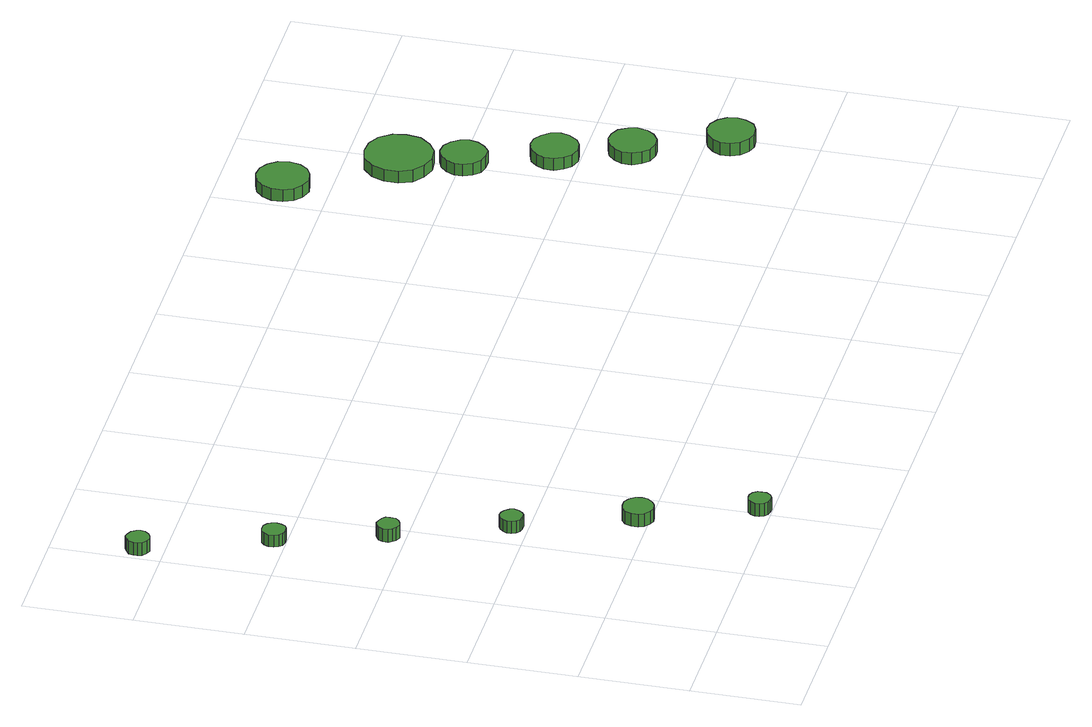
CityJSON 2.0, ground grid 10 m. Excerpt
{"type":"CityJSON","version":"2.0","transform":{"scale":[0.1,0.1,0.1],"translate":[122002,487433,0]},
"CityObjects":{
"tree1":{"type":"SolitaryVegetationObject","attributes":{"function":"something"},"geometry":[{"type":"MultiSurface","lod":"1","boundaries":[[[0,1,2,3,4,5,6,7,8,9,10,11,12,13,14]],[[15,16,17,18,19,20,21,22,23,24,25,26,27,28,29]],[[0,29,28,1]],[[1,28,27,2]],[[2,27,26,3]],[[3,26,25,4]],[[4,25,24,5]],[[5,24,23,6]],[[6,23,22,7]],[[7,22,21,8]],[[8,21,20,9]],[[9,20,19,10]],[[10,19,18,11]],[[11,18,17,12]],[[12,17,16,13]],[[13,16,15,14]],[[14,15,29,0]]]}]},
"tree2":{"type":"SolitaryVegetationObject","attributes":{"function":"something"},"geometry":[{"type":"MultiSurface","lod":"1","boundaries":[[[30,31,32,33,34,35,36,37,38,39,40,41,42,43,44]],[[45,46,47,48,49,50,51,52,53,54,55,56,57,58,59]],[[30,59,58,31]],[[31,58,57,32]],[[32,57,56,33]],[[33,56,55,34]],[[34,55,54,35]],[[35,54,53,36]],[[36,53,52,37]],[[37,52,51,38]],[[38,51,50,39]],[[39,50,49,40]],[[40,49,48,41]],[[41,48,47,42]],[[42,47,46,43]],[[43,46,45,44]],[[44,45,59,30]]]}]},
"tree3":{"type":"SolitaryVegetationObject","attributes":{"function":"something"},"geometry":[{"type":"MultiSurface","lod":"1","boundaries":[[[60,61,62,63,64,65,66,67,68,69,70,71,72,73,74]],[[75,76,77,78,79,80,81,82,83,84,85,86,87,88,89]],[[60,89,88,61]],[[61,88,87,62]],[[62,87,86,63]],[[63,86,85,64]],[[64,85,84,65]],[[65,84,83,66]],[[66,83,82,67]],[[67,82,81,68]],[[68,81,80,69]],[[69,80,79,70]],[[70,79,78,71]],[[71,78,77,72]],[[72,77,76,73]],[[73,76,75,74]],[[74,75,89,60]]]}]},
"tree4":{"type":"SolitaryVegetationObject","attributes":{"function":"something"},"geometry":[{"type":"MultiSurface","lod":"1","boundaries":[[[90,91,92,93,94,95,96,97,98,99,100,101,102,103,104]],[[105,106,107,108,109,110,111,112,113,114,115,116,117,118,119]],[[90,119,118,91]],[[91,118,117,92]],[[92,117,116,93]],[[93,116,115,94]],[[94,115,114,95]],[[95,114,113,96]],[[96,113,112,97]],[[97,112,111,98]],[[98,111,110,99]],[[99,110,109,100]],[[100,109,108,101]],[[101,108,107,102]],[[102,107,106,103]],[[103,106,105,104]],[[104,105,119,90]]]}]},
"tree5":{"type":"SolitaryVegetationObject","attributes":{"function":"something"},"geometry":[{"type":"MultiSurface","lod":"1","boundaries":[[[120,121,122,123,124,125,126,127,128,129,130,131,132,133,134]],[[135,136,137,138,139,140,141,142,143,144,145,146,147,148,149]],[[120,149,148,121]],[[121,148,147,122]],[[122,147,146,123]],[[123,146,145,124]],[[124,145,144,125]],[[125,144,143,126]],[[126,143,142,127]],[[127,142,141,128]],[[128,141,140,129]],[[129,140,139,130]],[[130,139,138,131]],[[131,138,137,132]],[[132,137,136,133]],[[133,136,135,134]],[[134,135,149,120]]]}]},
"tree6":{"type":"SolitaryVegetationObject","attributes":{"function":"something"},"geometry":[{"type":"MultiSurface","lod":"1","boundaries":[[[150,151,152,153,154,155,156,157,158,159,160,161,162,163,164]],[[165,166,167,168,169,170,171,172,173,174,175,176,177,178,179]],[[150,179,178,151]],[[151,178,177,152]],[[152,177,176,153]],[[153,176,175,154]],[[154,175,174,155]],[[155,174,173,156]],[[156,173,172,157]],[[157,172,171,158]],[[158,171,170,159]],[[159,170,169,160]],[[160,169,168,161]],[[161,168,167,162]],[[162,167,166,163]],[[163,166,165,164]],[[164,165,179,150]]]}]},
"tree7":{"type":"SolitaryVegetationObject","attributes":{"function":"something"},"geometry":[{"type":"MultiSurface","lod":"1","boundaries":[[[180,181,182,183,184,185,186,187,188,189,190,191,192,193,194]],[[195,196,197,198,199,200,201,202,203,204,205,206,207,208,209]],[[180,209,208,181]],[[181,208,207,182]],[[182,207,206,183]],[[183,206,205,184]],[[184,205,204,185]],[[185,204,203,186]],[[186,203,202,187]],[[187,202,201,188]],[[188,201,200,189]],[[189,200,199,190]],[[190,199,198,191]],[[191,198,197,192]],[[192,197,196,193]],[[193,196,195,194]],[[194,195,209,180]]]}]},
"tree8":{"type":"SolitaryVegetationObject","attributes":{"function":"something"},"geometry":[{"type":"MultiSurface","lod":"1","boundaries":[[[210,211,212,213,214,215,216,217,218,219,220,221,222,223,224]],[[225,226,227,228,229,230,231,232,233,234,235,236,237,238,239]],[[210,239,238,211]],[[211,238,237,212]],[[212,237,236,213]],[[213,236,235,214]],[[214,235,234,215]],[[215,234,233,216]],[[216,233,232,217]],[[217,232,231,218]],[[218,231,230,219]],[[219,230,229,220]],[[220,229,228,221]],[[221,228,227,222]],[[222,227,226,223]],[[223,226,225,224]],[[224,225,239,210]]]}]},
"tree9":{"type":"SolitaryVegetationObject","attributes":{"function":"something"},"geometry":[{"type":"MultiSurface","lod":"1","boundaries":[[[240,241,242,243,244,245,246,247,248,249,250,251,252,253,254]],[[255,256,257,258,259,260,261,262,263,264,265,266,267,268,269]],[[240,269,268,241]],[[241,268,267,242]],[[242,267,266,243]],[[243,266,265,244]],[[244,265,264,245]],[[245,264,263,246]],[[246,263,262,247]],[[247,262,261,248]],[[248,261,260,249]],[[249,260,259,250]],[[250,259,258,251]],[[251,258,257,252]],[[252,257,256,253]],[[253,256,255,254]],[[254,255,269,240]]]}]},
"tree10":{"type":"SolitaryVegetationObject","attributes":{"function":"something"},"geometry":[{"type":"MultiSurface","lod":"1","boundaries":[[[270,271,272,273,274,275,276,277,278,279,280,281,282,283,284]],[[285,286,287,288,289,290,291,292,293,294,295,296,297,298,299]],[[270,299,298,271]],[[271,298,297,272]],[[272,297,296,273]],[[273,296,295,274]],[[274,295,294,275]],[[275,294,293,276]],[[276,293,292,277]],[[277,292,291,278]],[[278,291,290,279]],[[279,290,289,280]],[[280,289,288,281]],[[281,288,287,282]],[[282,287,286,283]],[[283,286,285,284]],[[284,285,299,270]]]}]},
"tree11":{"type":"SolitaryVegetationObject","attributes":{"function":"something"},"geometry":[{"type":"MultiSurface","lod":"1","boundaries":[[[300,301,302,303,304,305,306,307,308,309,310,311,312,313,314]],[[315,316,317,318,319,320,321,322,323,324,325,326,327,328,329]],[[300,329,328,301]],[[301,328,327,302]],[[302,327,326,303]],[[303,326,325,304]],[[304,325,324,305]],[[305,324,323,306]],[[306,323,322,307]],[[307,322,321,308]],[[308,321,320,309]],[[309,320,319,310]],[[310,319,318,311]],[[311,318,317,312]],[[312,317,316,313]],[[313,316,315,314]],[[314,315,329,300]]]}]},
"tree12":{"type":"SolitaryVegetationObject","attributes":{"function":"something"},"geometry":[{"type":"MultiSurface","lod":"1","boundaries":[[[330,331,332,333,334,335,336,337,338,339,340,341,342,343,344]],[[345,346,347,348,349,350,351,352,353,354,355,356,357,358,359]],[[330,359,358,331]],[[331,358,357,332]],[[332,357,356,333]],[[333,356,355,334]],[[334,355,354,335]],[[335,354,353,336]],[[336,353,352,337]],[[337,352,351,338]],[[338,351,350,339]],[[339,350,349,340]],[[340,349,348,341]],[[341,348,347,342]],[[342,347,346,343]],[[343,346,345,344]],[[344,345,359,330]]]}]}
},
"vertices":[
[24,523,15],[23,527,15],[20,531,15],[16,533,15],[12,534,15],[8,532,15],[4,529,15],[3,525,15],[3,521,15],[4,517,15],[8,514,15],[12,512,15],[16,513,15],[20,515,15],[23,519,15],[23,519,2],[20,515,2],[16,513,2],[12,512,2],[8,514,2],[4,517,2],[3,521,2],[3,525,2],[4,529,2],[8,532,2],[12,534,2],[16,533,2],[20,531,2],[23,527,2],[24,523,2],
[67,411,13],[66,416,13],[64,419,13],[60,422,13],[55,422,13],[51,421,13],[48,418,13],[46,414,13],[46,409,13],[48,405,13],[51,402,13],[55,401,13],[60,401,13],[64,403,13],[66,407,13],[66,407,1],[64,403,1],[60,401,1],[55,401,1],[51,402,1],[48,405,1],[46,409,1],[46,414,1],[48,418,1],[51,421,1],[55,422,1],[60,422,1],[64,419,1],[66,416,1],[67,411,1],
[99,317,13],[99,321,13],[96,324,13],[92,326,13],[88,327,13],[84,325,13],[81,323,13],[79,319,13],[79,314,13],[81,311,13],[84,308,13],[88,306,13],[92,307,13],[96,309,13],[99,312,13],[99,312,0],[96,309,0],[92,307,0],[88,306,0],[84,308,0],[81,311,0],[79,314,0],[79,319,0],[81,323,0],[84,325,0],[88,327,0],[92,326,0],[96,324,0],[99,321,0],[99,317,0],
[138,215,13],[137,219,13],[134,223,13],[131,225,13],[126,226,13],[122,224,13],[119,221,13],[117,217,13],[117,213,13],[119,209,13],[122,206,13],[126,205,13],[131,205,13],[134,207,13],[137,211,13],[137,211,1],[134,207,1],[131,205,1],[126,205,1],[122,206,1],[119,209,1],[117,213,1],[117,217,1],[119,221,1],[122,224,1],[126,226,1],[131,225,1],[134,223,1],[137,219,1],[138,215,1],
[183,111,13],[182,117,13],[178,122,13],[173,125,13],[167,125,13],[162,124,13],[157,120,13],[155,114,13],[155,108,13],[157,103,13],[162,99,13],[167,97,13],[173,98,13],[178,101,13],[182,106,13],[182,106,0],[178,101,0],[173,98,0],[167,97,0],[162,99,0],[157,103,0],[155,108,0],[155,114,0],[157,120,0],[162,124,0],[167,125,0],[173,125,0],[178,122,0],[182,117,0],[183,111,0],
[215,11,14],[215,15,14],[212,19,14],[208,21,14],[204,21,14],[200,20,14],[197,17,14],[195,13,14],[195,9,14],[197,5,14],[200,2,14],[204,1,14],[208,1,14],[212,3,14],[215,7,14],[215,7,1],[212,3,1],[208,1,1],[204,1,1],[200,2,1],[197,5,1],[195,9,1],[195,13,1],[197,17,1],[200,20,1],[204,21,1],[208,21,1],[212,19,1],[215,15,1],[215,11,1],
[647,540,17],[645,550,17],[639,558,17],[631,563,17],[621,564,17],[611,561,17],[604,554,17],[600,545,17],[600,535,17],[604,526,17],[611,520,17],[621,516,17],[631,518,17],[639,522,17],[645,530,17],[645,530,5],[639,522,5],[631,518,5],[621,516,5],[611,520,5],[604,526,5],[600,535,5],[600,545,5],[604,554,5],[611,561,5],[621,564,5],[631,563,5],[639,558,5],[645,550,5],[647,540,5],
[724,397,14],[722,405,14],[717,412,14],[710,417,14],[701,418,14],[693,415,14],[687,409,14],[683,401,14],[683,393,14],[687,385,14],[693,379,14],[701,377,14],[710,377,14],[717,382,14],[722,389,14],[722,389,2],[717,382,2],[710,377,2],[701,377,2],[693,379,2],[687,385,2],[683,393,2],[683,401,2],[687,409,2],[693,415,2],[701,418,2],[710,417,2],[717,412,2],[722,405,2],[724,397,2],
[718,452,15],[716,464,15],[708,475,15],[697,481,15],[684,482,15],[672,479,15],[662,470,15],[657,458,15],[657,445,15],[662,433,15],[672,425,15],[684,421,15],[697,422,15],[708,429,15],[716,439,15],[716,439,3],[708,429,3],[697,422,3],[684,421,3],[672,425,3],[662,433,3],[657,445,3],[657,458,3],[662,470,3],[672,479,3],[684,482,3],[697,481,3],[708,475,3],[716,464,3],[718,452,3],
[754,322,14],[752,331,14],[746,338,14],[739,343,14],[730,344,14],[721,341,14],[715,335,14],[711,327,14],[711,318,14],[715,310,14],[721,304,14],[730,301,14],[739,302,14],[746,306,14],[752,314,14],[752,314,2],[746,306,2],[739,302,2],[730,301,2],[721,304,2],[715,310,2],[711,318,2],[711,327,2],[715,335,2],[721,341,2],[730,344,2],[739,343,2],[746,338,2],[752,331,2],[754,322,2],
[778,259,14],[776,267,14],[771,275,14],[763,279,14],[755,280,14],[746,277,14],[740,271,14],[736,263,14],[736,254,14],[740,246,14],[746,240,14],[755,237,14],[763,238,14],[771,243,14],[776,250,14],[776,250,2],[771,243,2],[763,238,2],[755,237,2],[746,240,2],[740,246,2],[736,254,2],[736,263,2],[740,271,2],[746,277,2],[755,280,2],[763,279,2],[771,275,2],[776,267,2],[778,259,2],
[810,177,17],[808,186,17],[803,193,17],[795,198,17],[786,199,17],[778,196,17],[771,190,17],[767,182,17],[767,173,17],[771,165,17],[778,159,17],[786,156,17],[795,157,17],[803,161,17],[808,169,17],[808,169,4],[803,161,4],[795,157,4],[786,156,4],[778,159,4],[771,165,4],[767,173,4],[767,182,4],[771,190,4],[778,196,4],[786,199,4],[795,198,4],[803,193,4],[808,186,4],[810,177,4]
]}
